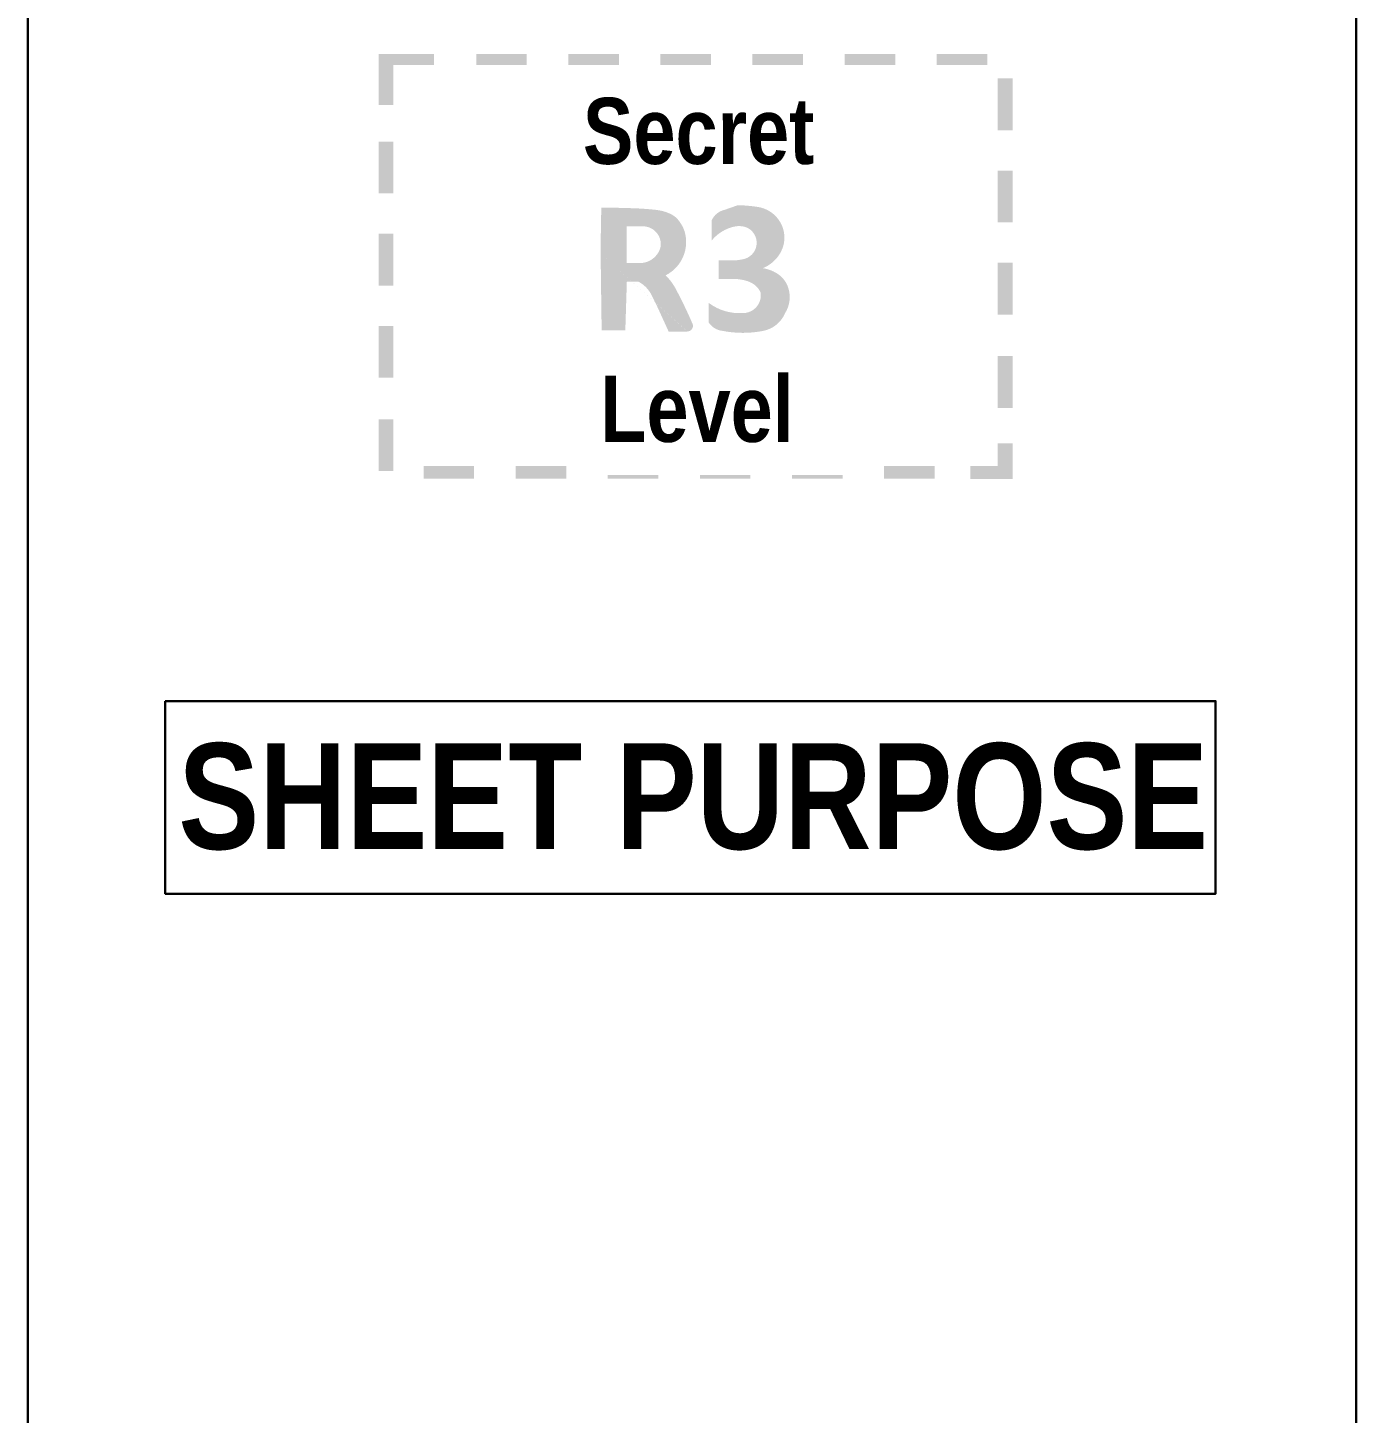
# Model space of a CAD drawing. Extents: x -15449 to 527173, y -170839 to 146543.
# Drawn here: x 15469 to 15569.5, y 7665.6 to 7770.4 of the extents above; entities that cross this region are included whole.
import ezdxf

# ---------------------------------------------------------------- set-up
doc = ezdxf.new("R2010")
doc.units = 0
doc.header["$LTSCALE"] = 8
doc.layers.get('0').update_dxf_attribs({"color": 1, "linetype": 'CONTINUOUS'})
for name, color, linetype, lineweight in [('G-ANNO-TTLB', 7, 'CONTINUOUS', 9), ('Micron SGP Titleblock CAD template EDI$0$G-ANNO-TTLB', 7, 'CONTINUOUS', 30), ('Micron SGP Titleblock CAD template EDI$0$G-IMPT', 7, 'CONTINUOUS', 30)]:
    doc.layers.add(name, color=color, linetype=linetype, lineweight=lineweight)
doc.styles.add('Micron SGP Titleblock CAD template EDI$0$Arial Narrow_B', font='ARIALNB.TTF', dxfattribs={"height": 5})
doc.styles.add('Micron SGP Titleblock CAD template EDI$0$Arial Narrow_B_2', font='ARIALNB.TTF', dxfattribs={"height": 8})

# ---------------------------------------------------------------- blocks, each defined once
blk = doc.blocks.new('Micron SGP Titleblock CAD template EDI$0$MU_SGP_ANTitleblock_A1_Type01_v1_1 - A1-419101-sample')
at = {"layer": 'Micron SGP Titleblock CAD template EDI$0$G-IMPT'}
h = blk.add_hatch(color=1, dxfattribs=at)
edge = h.paths.add_edge_path()
edge.add_arc((782.5944093947645, 284.7580663717022), 3.028756112143779, 102.3491963649884, 141.2083316237265)
edge.add_line((780.233708823435, 286.6555532357866), (780.233708823435, 288.1808949612778))
edge.add_arc((781.5106229442096, 287.6221452190591), 1.393811660972458, 102.1100105772727, 156.3668631880753, ccw=False)
edge.add_line((781.2182160383037, 288.9849398285441), (782.2213919833835, 289.3375406006698))
edge.add_arc((781.9141155148683, 277.1931819027645), 12.1482454293405, 81.48885104567819, 88.55061187838203, ccw=False)
edge.add_arc((783.3557834246799, 286.8267836043532), 2.407368255952329, 36.790015014576284, 81.4888510456758, ccw=False)
edge.add_arc((783.4336086563798, 286.8849831658951), 2.310188239216303, -26.743141559694095, 36.79001501457418, ccw=False)
edge.add_arc((783.1279034346686, 287.0390253948992), 2.652510734676289, 291.65713028152754, 333.25685844031005, ccw=False)
edge.add_arc((783.6566020098126, 281.7082161704225), 2.900693675702056, 58.92893016985278, 81.07106983009157, ccw=False)
edge.add_arc((784.1123507565605, 282.4645827204283), 2.017632365186236, 18.511335323151172, 58.92893016984908, ccw=False)
edge.add_arc((783.8754069736173, 282.3852503115368), 2.267504307140495, -32.13789814280341, 18.511335323143385, ccw=False)
edge.add_arc((783.7032709460159, 282.0569786905866), 2.268932647960113, 281.12813568916806, 337.23559323002854, ccw=False)
edge.add_arc((782.5995318004017, 287.6681974936678), 7.987675215833898, 258.8718643108426, 281.1281356891682, ccw=False)
edge.add_arc((781.2110699131842, 281.2581098832144), 1.435600072017864, 214.1255769972431, 263.8744230027849, ccw=False)
edge.add_line((780.0226658444135, 280.4527259150932), (780.0226658444135, 281.9377463197056))
edge.add_arc((782.3544189764691, 285.090847608791), 3.921622165390717, 233.5166665144831, 273.312139280428)
edge.add_arc((782.6037965793928, 282.5287366937426), 1.353152726712658, 269.0343881900429, 368.8350145117083)
edge.add_arc((782.4874100607868, 282.0517162600484), 1.606746852717303, 25.22882266310719, 72.20560910358006)
edge.add_arc((781.8417145610608, 280.0831286572659), 3.678505457230933, 72.0000000004347, 90.00000000000398)
edge.add_line((781.8417145610606, 283.7616341144969), (780.7737009382254, 283.7616341144969))
edge.add_line((780.7737009382254, 283.7616341144969), (780.7737009382254, 285.1550933144969))
edge.add_line((780.7737009382254, 285.1550933144969), (781.7469741006586, 285.1550933144969))
edge.add_arc((781.7469741006588, 289.0998731720472), 3.944779857550929, 269.9999999999964, 281.9964148766587)
edge.add_arc((782.378535067621, 286.4915774175707), 1.264441447199049, 278.5672229240723, 430.2682590866525)
edge.add_arc((782.3093050869521, 286.0602997070451), 1.695678422730552, 72.98734246639548, 102.3491963649914)
edge = h.paths.add_edge_path()
edge.add_line((773.8064049382253, 287.7429461144969), (773.8064049382253, 286.3494869144969))
edge.add_line((773.8064049382253, 286.3494869144969), (773.8064049382253, 284.9560277144969))
edge.add_line((773.8064049382253, 284.9560277144969), (774.8064049382205, 284.9560277144969))
edge.add_arc((774.8064049382205, 286.5737100849485), 1.61768237045162, 269.9999999999996, 331.0167877851324)
edge.add_arc((775.1812309768092, 286.4083625973562), 1.210244441438666, 329.265627916034, 368.7379669659043)
edge.add_arc((775.0375976398844, 286.3862861912878), 1.355564444123286, 8.737966965883727, 90.000000000006)
edge.add_line((775.0375976398843, 287.7429461144969), (773.8064049382253, 287.7429461144969))
edge = h.paths.add_edge_path()
edge.add_arc((866.6921228541084, 285.9494339231839), 94.84671779611743, 179.2745711975293, 180.15325275992, ccw=False)
edge.add_arc((911.9696219923502, 285.3761393897375), 140.1278462585572, 178.4524678769605, 179.2745711975331, ccw=False)
edge.add_arc((770.2976851854498, 166.0654064614293), 123.1053958899061, 88.1539293154637, 89.2575403302755, ccw=False)
edge.add_arc((773.5191076196903, 266.0128440740002), 23.10605665302645, 83.77051614770937, 88.15392931546711, ccw=False)
edge.add_arc((775.6415773505774, 285.4573115704325), 3.546092594309166, 66.26803055978962, 83.77051614770397, ccw=False)
edge.add_arc((776.364471164196, 287.1016162202495), 1.749898493668128, 38.86594919669841, 66.26803055979809, ccw=False)
edge.add_arc((775.5952844405749, 286.4817151694259), 2.737787925032368, 19.268437151713783, 38.86594919671751, ccw=False)
edge.add_arc((775.491775009728, 286.5470900709583), 2.81555837782247, -63.286694464852076, 17.317127270273772, ccw=False)
edge.add_arc((773.3415047616119, 280.655035711247), 4.80341785312141, 31.868622213375602, 44.6716506309275, ccw=False)
edge.add_arc((748.1469898761684, 267.2875816965981), 33.31488787694211, 26.088859916979118, 28.513777799039474, ccw=False)
edge.add_arc((746.1295466178036, 266.2997327896528), 35.56120102600979, 23.391174216100524, 26.08885991698139, ccw=False)
edge.add_arc((778.4021021202598, 280.2092545769635), 0.4212920019141393, -90, 29.664615533168387, ccw=False)
edge.add_line((778.4021021202597, 279.7803221144968), (776.9814029198187, 279.7803221144968))
edge.add_line((776.9814029198187, 279.7803221144968), (776.281229053535, 281.316752597256))
edge.add_arc((750.3368988463692, 269.4935414639643), 28.51134145215976, 24.49944898670921, 27.17165992382255)
edge.add_arc((773.6216309375253, 281.5126500991181), 2.308404333249607, 25.69342631976935, 62.62598248035948)
edge.add_line((774.6830286273929, 283.5625685144968), (773.8213452096367, 283.5625685144968))
edge.add_line((773.8213452096367, 283.5625685144968), (773.7641086739311, 281.7212117144969))
edge.add_line((773.7641086739311, 281.7212117144969), (773.7068721382252, 279.8798549144969))
edge.add_line((773.7068721382252, 279.8798549144969), (771.9152817382258, 279.8798549144969))
edge.add_line((771.9152817382259, 279.8798549144969), (771.8589515156577, 284.0601315203261))
edge.add_arc((923.3010518801816, 286.1008498803814), 151.4558493233383, 180.1532527599183, 180.7720275442752, ccw=False)
h.paths.add_polyline_path([(803.0010234559, 268.6326485144968), (799.8118395767762, 268.6326485144968), (799.8118395767762, 269.6078004962703), (801.8831978196058, 269.6078004962703), (801.8831978196058, 271.3294878121696), (803.0010234559, 271.3294878121696)])
h.paths.add_polyline_path([(803.0010234559, 298.9240495469982), (803.0010234559, 295.0011787165359), (801.8831978196058, 295.0011787165359), (801.8831978196058, 298.9240495469982)])
h.paths.add_polyline_path([(803.0010234559, 291.9567535469984), (803.0010234559, 288.0338827165362), (801.8831978196058, 288.0338827165362), (801.8831978196058, 291.9567535469984)])
h.paths.add_polyline_path([(803.0010234559, 284.9894575469984), (803.0010234559, 281.0665867165362), (801.8831978196058, 281.0665867165362), (801.8831978196058, 284.9894575469984)])
h.paths.add_polyline_path([(803.0010234559, 277.9289410930794), (803.0010234559, 274.0060702626172), (801.8831978196058, 274.0060702626172), (801.8831978196058, 277.9289410930794)])
h.paths.add_polyline_path([(801.0875971768097, 300.7682668598108), (801.0875971768097, 299.9408258931738), (797.2605966011698, 299.9408258931738), (797.2605966011698, 300.7682668598108)])
h.paths.add_polyline_path([(794.1203011768094, 300.7682668598108), (794.1203011768094, 299.9408258931738), (790.2933006011694, 299.9408258931738), (790.2933006011694, 300.7682668598108)])
h.paths.add_polyline_path([(787.1530051768096, 300.7682668598108), (787.1530051768096, 299.9408258931738), (783.3260046011698, 299.9408258931738), (783.3260046011698, 300.7682668598108)])
h.paths.add_polyline_path([(780.18570917681, 300.7682668598108), (780.18570917681, 299.9408258931738), (776.35870860117, 299.9408258931738), (776.35870860117, 300.7682668598108)])
h.paths.add_polyline_path([(773.2184131768091, 300.7682668598108), (773.2184131768091, 299.9408258931738), (769.3914126011691, 299.9408258931738), (769.3914126011691, 300.7682668598108)])
h.paths.add_polyline_path([(766.2511171768099, 300.7682668598108), (766.2511171768099, 299.9408258931738), (762.4241166011699, 299.9408258931738), (762.4241166011699, 300.7682668598108)])
h.paths.add_polyline_path([(755.0488893330747, 296.9151956410967), (755.0488893330747, 300.7682668598108), (759.2212538573036, 300.7682668598108), (759.2212538573036, 299.9408258931738), (756.1651698700869, 299.9408258931738), (756.1651698700869, 296.9151956410967)])
h.paths.add_polyline_path([(756.1651698700869, 294.1464743597322), (756.1651698700869, 290.22360352927), (755.0488893330747, 290.22360352927), (755.0488893330747, 294.1464743597322)])
h.paths.add_polyline_path([(756.1651698700869, 287.1791783597325), (756.1651698700869, 283.2563075292703), (755.0488893330747, 283.2563075292703), (755.0488893330747, 287.1791783597325)])
h.paths.add_polyline_path([(756.1651698700869, 280.2118823597324), (756.1651698700869, 276.2890115292702), (755.0488893330747, 276.2890115292702), (755.0488893330747, 280.2118823597324)])
h.paths.add_polyline_path([(756.1651698700869, 273.1513659058135), (756.1651698700869, 269.2284950753512), (755.0488893330747, 269.2284950753512), (755.0488893330747, 273.1513659058135)])
h.paths.add_polyline_path([(797.1062838088052, 269.6078004962703), (797.1062838088052, 268.6522764386511), (793.2792832331652, 268.6522764386511), (793.2792832331652, 269.6078004962703)])
h.paths.add_polyline_path([(790.1389878088048, 269.6078004962703), (790.1389878088048, 268.6522764386511), (786.3119872331648, 268.6522764386511), (786.3119872331648, 269.6078004962703)])
h.paths.add_polyline_path([(783.1716918088051, 269.6078004962703), (783.1716918088051, 268.6522764386511), (779.3446912331651, 268.6522764386511), (779.3446912331651, 269.6078004962703)])
h.paths.add_polyline_path([(776.2043958088053, 269.6078004962703), (776.2043958088053, 268.6522764386511), (772.3773952331653, 268.6522764386511), (772.3773952331653, 269.6078004962703)])
h.paths.add_polyline_path([(769.2370998088045, 269.6078004962703), (769.2370998088045, 268.6522764386511), (765.4100992331645, 268.6522764386511), (765.4100992331645, 269.6078004962703)])
h.paths.add_polyline_path([(762.2698038088052, 269.6078004962703), (762.2698038088052, 268.6522764386511), (758.4428032331653, 268.6522764386511), (758.4428032331653, 269.6078004962703)])
at = {"layer": 'Micron SGP Titleblock CAD template EDI$0$G-ANNO-TTLB'}
for p, q in [((728.499999999893, 9.000000000000625), (728.499999999893, 583.0000000000007)), ((828.999999999893, 583.0000000000007), (828.999999999893, 9.000000000000668)), ((828.999999999893, 583.0000000000007), (828.999999999893, 9.000000000000668))]:
    blk.add_line(p, q, dxfattribs=at)
at = {"layer": 'Micron SGP Titleblock CAD template EDI$0$G-ANNO-TTLB', "color": 1, "insert": (770.4967719065138, 297.4553124557406), "char_height": 5, "width": 21.56539375, "attachment_point": 1, "style": 'Micron SGP Titleblock CAD template EDI$0$Arial Narrow_B', "bg_fill": 3, "box_fill_scale": 1.25, "bg_fill_color": 256, "bg_fill_true_color": 13158600, "bg_fill_transparency": 0}
blk.add_mtext('Secret', dxfattribs=at)
at = {"layer": 'Micron SGP Titleblock CAD template EDI$0$G-ANNO-TTLB', "color": 1, "insert": (771.8034415123385, 276.433938151346), "char_height": 5, "width": 18.03796875, "attachment_point": 1, "style": 'Micron SGP Titleblock CAD template EDI$0$Arial Narrow_B', "bg_fill": 2}
blk.add_mtext('Level', dxfattribs=at)
blk = doc.blocks.new('Micron SGP Titleblock CAD template EDI')
at = {"layer": 'Micron SGP Titleblock CAD template EDI$0$G-ANNO-TTLB', "flags": 128}
blk.add_lwpolyline([(735.054473038243, 370.6789590405545), (814.5144730382432, 370.6789590405545), (814.5144730382432, 356.1089590405545), (735.054473038243, 356.1089590405545)], close=True, dxfattribs=at)
at = {"layer": 'Micron SGP Titleblock CAD template EDI$0$G-ANNO-TTLB'}
blk.add_blockref('Micron SGP Titleblock CAD template EDI$0$MU_SGP_ANTitleblock_A1_Type01_v1_1 - A1-419101-sample', (-3.845973360779285, 118.8541481222721), dxfattribs=at)
at = {"layer": 'Micron SGP Titleblock CAD template EDI$0$G-ANNO-TTLB', "insert": (736.0544730382431, 367.4925007072212), "char_height": 8, "width": 93.7974375, "attachment_point": 1, "style": 'Micron SGP Titleblock CAD template EDI$0$Arial Narrow_B_2'}
blk.add_mtext('SHEET PURPOSE', dxfattribs=at)

msp = doc.modelspace()

# ---------------------------------------------------------------- linework, layer by layer
at = {"layer": 'G-ANNO-TTLB'}
for p, q in [((15468.99177823168, 7476.598893311575), (15468.99177823168, 8050.598893311575)), ((15569.49177823168, 8050.598893311575), (15569.49177823168, 7476.598893311575))]:
    msp.add_line(p, q, dxfattribs=at)

# ---------------------------------------------------------------- next in the draw order: block references
msp.add_blockref('Micron SGP Titleblock CAD template EDI', (14744.33775159257, 7348.744745189302))

doc.saveas('drawing.dxf')
